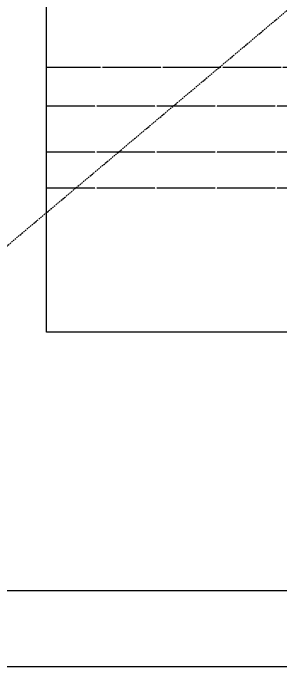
# Model space of a CAD drawing. Header units: millimetres. Extents: x 327808 to 2562540, y -728300 to 402793.
# Drawn here: x 1800244 to 1838888, y -728300 to -633808 of the extents above; entities that cross this region are included whole.
import ezdxf
from ezdxf.xclip import XClip

# ---------------------------------------------------------------- set-up
doc = ezdxf.new("R2010")
doc.units = ezdxf.units.MM
doc.header["$LTSCALE"] = 140
doc.header["$XCLIPFRAME"] = 0
doc.linetypes.add('XS-지하주차장$0$CEN', pattern=[62, 60, -1, 0, -1])
doc.linetypes.add('XS-지하주차장$0$HID', pattern=[2.3, 1.5, -0.8])
doc.layers.add('XS-지하주차장$0$0106', color=3, linetype='XS-지하주차장$0$HID', plot=False)
doc.layers.add('XS-지하주차장$0$DEFPOINT', color=144, linetype='Continuous', plot=False)
doc.layers.add('XS-지하주차장$0$CEN-P', color=14, linetype='XS-지하주차장$0$CEN')

# ---------------------------------------------------------------- blocks, each defined once
blk = doc.blocks.new('XS-지하주차장')
at = {"layer": 'XS-지하주차장$0$0106'}
blk.add_line((330686, -80278), (548805, 103348), dxfattribs=at)
at = {"layer": 'XS-지하주차장$0$CEN-P'}
for p, q in [((607310, 86650), (504010, 86650)), ((727990, 81050), (504010, 81050)), ((727990, 74400), (504010, 74400)), ((727990, 69200), (504010, 69200))]:
    blk.add_line(p, q, dxfattribs=at)
at = {"layer": 'XS-지하주차장$0$DEFPOINT'}
for points in [[(420500, 297000), (841000, 297000), (841000, 0), (420500, 0)], [(433500, 286000), (798500, 286000), (798500, 11000), (433500, 11000)], [(504010, 48390), (504010, 243390), (727990, 243390), (727990, 48390)]]:
    blk.add_lwpolyline(points, close=True, dxfattribs=at)

msp = doc.modelspace()

# ---------------------------------------------------------------- block references
ref = msp.add_blockref('XS-지하주차장', (1301040, -728300))
XClip(ref).set_block_clipping_path([(0, -0.0000000001), (1261500, 297000)])

doc.saveas('drawing.dxf')
